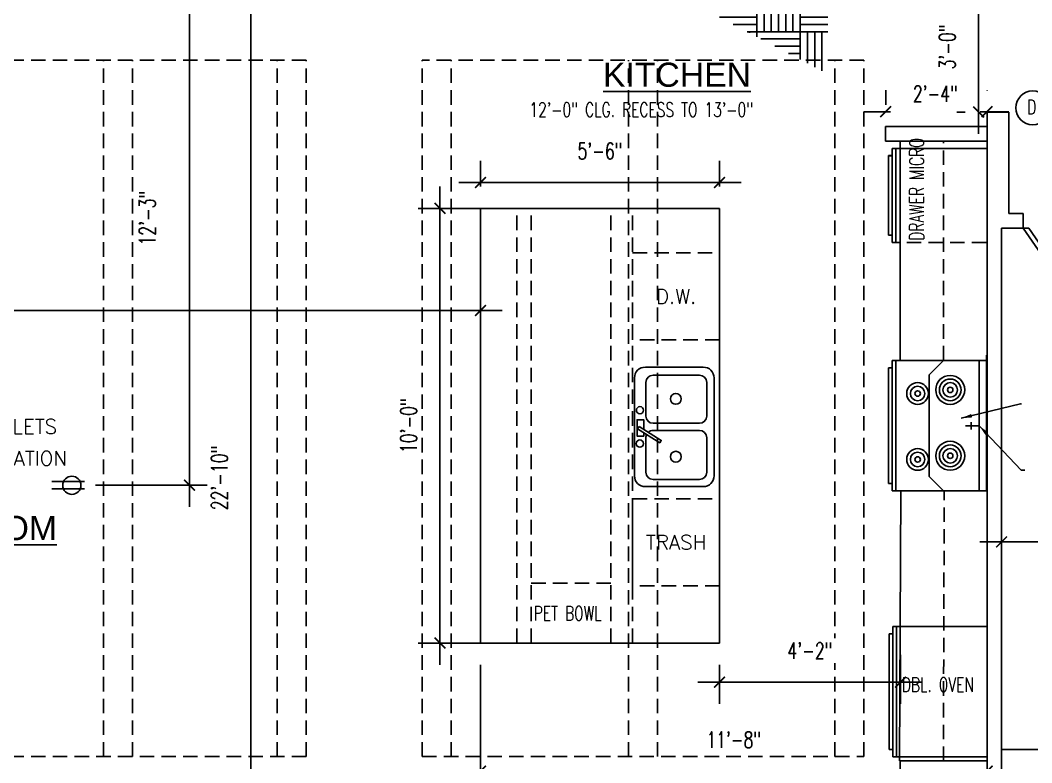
# Model space of a CAD drawing. Header units: inches. Extents: x -25328 to 8149, y -5530 to 4336.
# Drawn here: x -4223.4 to -3944, y 2186.2 to 2391.2 of the extents above; entities that cross this region are included whole.
import ezdxf
from ezdxf.enums import TextEntityAlignment as Align

# ---------------------------------------------------------------- set-up
doc = ezdxf.new("R2010")
doc.units = ezdxf.units.IN
doc.header["$LTSCALE"] = 16
doc.header["$MEASUREMENT"] = 0
doc.linetypes.add('HIDDEN', pattern=[0.375, 0.25, -0.125])
doc.linetypes.add('HIDDEN2', pattern=[0.1875, 0.125, -0.0625])
doc.layers.get('0').update_dxf_attribs({"linetype": 'CONTINUOUS'})
doc.layers.get('DEFPOINTS').update_dxf_attribs({"linetype": 'CONTINUOUS'})
for name, color, linetype in [('B1_1', 6, 'CONTINUOUS'), ('CEILING', 8, 'CONTINUOUS'), ('CELLS', 165, 'CONTINUOUS'), ('CONC', 3, 'CONTINUOUS'), ('COUNTER', 2, 'CONTINUOUS'), ('DIM', 5, 'CONTINUOUS'), ('DOORS', 1, 'CONTINUOUS'), ('ELECTRIC', 3, 'CONTINUOUS'), ('FIXTURES', 2, 'CONTINUOUS'), ('SHELVES', 2, 'CONTINUOUS'), ('TEXT', 11, 'CONTINUOUS'), ('TEXT ROOM', 3, 'CONTINUOUS'), ('WALLS EXT', 6, 'CONTINUOUS'), ('WALLS INT', 6, 'CONTINUOUS')]:
    doc.layers.add(name, color=color, linetype=linetype)
doc.styles.add('PAYTAS RM', font='romans.shx', dxfattribs={"width": 0.7, "height": 4.5})
doc.styles.add('PAYTS NOTES', font='romans.shx', dxfattribs={"width": 0.7, "height": 4.5})
doc.styles.get("Standard").update_dxf_attribs({"font": 'arial.ttf'})
doc.styles.add('TEST', font='swissk.ttf', dxfattribs={"height": 4})
doc.dimstyles.new('DIM- PAYTAS', dxfattribs={"dimscale": 48, "dimtxt": 0.1, "dimasz": 0.0625, "dimexe": 0.125, "dimexo": 0.125, "dimgap": 0.125, "dimtad": 1, "dimdec": 1, "dimzin": 3, "dimdsep": 46, "dimlunit": 4, "dimtxsty": 'PAYTAS RM', "dimblk": 'ARCHTICK', "dimcen": 0.09, "dimdle": 0.125, "dimclrd": 5, "dimclre": 5, "dimclrt": 11, "dimadec": 0, "dimazin": 0, "dimtfac": 1, "dimtdec": 1, "dimtofl": 0, "dimtmove": 2, "dimatfit": 3, "dimfxl": 0, "dimfrac": 2, "dimtolj": 1, "dimtzin": 3, "dimarcsym": 0})
doc.dimstyles.get("Standard").update_dxf_attribs({"dimtxt": 0.18, "dimasz": 0.18, "dimexe": 0.18, "dimexo": 0.0625, "dimgap": 0.09, "dimtad": 0, "dimtih": 1, "dimtoh": 1, "dimdec": 4, "dimzin": 0, "dimdsep": 46, "dimtxsty": 'Standard', "dimcen": 0.09, "dimadec": 0, "dimazin": 0, "dimtfac": 1, "dimtdec": 4, "dimtofl": 0, "dimtmove": 0, "dimatfit": 3, "dimfxl": 0, "dimtolj": 1, "dimtzin": 0, "dimarcsym": 0})

# ---------------------------------------------------------------- blocks, each defined once
blk = doc.blocks.new('226')
for p, q in [((0, -9.02), (0, 0)), ((2, -9.02), (2, 0))]:
    blk.add_line(p, q)
blk.add_circle((1, -5.52), 2.51)
blk = doc.blocks.new('pv_snk_double')
for p, q in [((13.5, 23), (-13.5, 23)), ((-16.5, 20), (-16.5, 4)), ((-2.98, 19.85), (-12.52, 19.85)), ((12.28, 19.85), (2.98, 19.85)), ((16.5, 4), (16.5, 20)), ((-14.52, 17.85), (-14.52, 5.05)), ((-0.98, 5.05), (-0.98, 17.85)), ((0.98, 17.85), (0.98, 5.05)), ((14.28, 5.05), (14.28, 17.85)), ((-12.52, 3.05), (-2.98, 3.05)), ((2.98, 3.05), (12.28, 3.05)), ((-13.5, 1), (13.5, 1))]:
    blk.add_line(p, q)
at = {"color": 8}
blk.add_lwpolyline([(0.06, 21.73), (-3.72, 15.62), (-4.36, 16.01), (-0.58, 22.13)], close=True, dxfattribs=at)
blk.add_lwpolyline([(-1.61, 20.46), (-2.53, 20.46), (-2.53, 22.26), (1.96, 22.26), (1.96, 20.46), (-0.73, 20.46)], dxfattribs=at)
for centre in [(-4.62, 21.51), (4.59, 21.48)]:
    blk.add_circle(centre, 0.999, dxfattribs=at)
for centre in [(-8.24, 11.58), (7.74, 11.58)]:
    blk.add_circle(centre, 1.5)
for centre, radius, start, end in [((-13.5, 20), 3, 90, 180), ((13.5, 20), 3, 0, 90), ((-12.52, 17.85), 2, 90, 180), ((-2.98, 17.85), 2, 64.2112, 90), ((2.98, 17.85), 2, 90, 180), ((12.28, 17.85), 2, 0, 90), ((-2.98, 17.85), 2, 0, 42.5631), ((-13.5, 4), 3, 180, 270), ((-12.52, 5.05), 2, 180, 270), ((-2.98, 5.05), 2, 270, 0), ((2.98, 5.05), 2, 180, 270), ((12.28, 5.05), 2, 270, 0), ((13.5, 4), 3, 270, 0)]:
    blk.add_arc(centre, radius, start, end)
blk = doc.blocks.new('_ArchTick')
at = {"color": 0, "linetype": 'ByBlock', "const_width": 0.15}
blk.add_lwpolyline([(-0.5, -0.5), (0.5, 0.5)], dxfattribs=at)
blk = doc.blocks.new('*D312')
at = {"layer": 'CONC', "color": 5, "lineweight": -2, "transparency": 16777216}
for p, q in [((-4176.65, 2256.79), (-4176.65, 2415.87)), ((-4208.42, 2409.87), (-4170.65, 2409.87)), ((-4202.63, 2262.79), (-4170.65, 2262.79))]:
    blk.add_line(p, q, dxfattribs=at)
at = {"layer": 'DEFPOINTS', "color": 0, "transparency": 16777216}
for p in [(-4214.42, 2409.87), (-4176.65, 2409.87), (-4208.63, 2262.79)]:
    blk.add_point(p, dxfattribs=at)
at = {"layer": 'CONC', "color": 5, "lineweight": -2, "transparency": 16777216, "xscale": 3, "yscale": 3, "zscale": 3}
for p, rotation in [((-4176.65, 2409.87), 90), ((-4176.65, 2262.79), 270)]:
    blk.add_blockref('_ArchTick', p, dxfattribs=dict(at, rotation=rotation))
at = {"layer": 'CONC', "color": 11, "transparency": 16777216, "insert": (-4188.3, 2336.55), "char_height": 4.5, "attachment_point": 5, "rotation": 90, "style": 'PAYTAS RM'}
blk.add_mtext('\\A1;12\'-3"', dxfattribs=at)
blk = doc.blocks.new('*D328')
at = {"layer": 'DEFPOINTS', "color": 0, "transparency": 16777216}
for p in [(-4096.27, 2346.39), (-4096.27, 2339.24), (-4030.27, 2339.24)]:
    blk.add_point(p, dxfattribs=at)
at = {"layer": 'WALLS INT', "color": 5, "lineweight": -2, "transparency": 16777216}
for p, q in [((-4096.27, 2345.24), (-4096.27, 2352.39)), ((-4030.27, 2345.24), (-4030.27, 2352.39)), ((-4024.27, 2346.39), (-4102.27, 2346.39))]:
    blk.add_line(p, q, dxfattribs=at)
at = {"layer": 'WALLS INT', "color": 5, "lineweight": -2, "transparency": 16777216, "xscale": 3, "yscale": 3, "zscale": 3, "rotation": 180}
blk.add_blockref('_ArchTick', (-4096.27, 2346.39), dxfattribs=at)
at = {"layer": 'WALLS INT', "color": 5, "lineweight": -2, "transparency": 16777216, "xscale": 3, "yscale": 3, "zscale": 3}
blk.add_blockref('_ArchTick', (-4030.27, 2346.39), dxfattribs=at)
at = {"layer": 'WALLS INT', "color": 11, "transparency": 16777216, "insert": (-4063.27, 2355.07), "char_height": 4.5, "attachment_point": 5, "style": 'PAYTAS RM', "bg_fill": 3, "box_fill_scale": 1.25, "bg_fill_color": 256, "bg_fill_true_color": 13158600, "bg_fill_transparency": 0}
blk.add_mtext('\\A1;5\'-6"', dxfattribs=at)
blk = doc.blocks.new('*D329')
at = {"layer": 'DEFPOINTS', "color": 0, "transparency": 16777216}
for p in [(-4088.39, 2339.24), (-4107.48, 2219.24), (-4088.39, 2219.24)]:
    blk.add_point(p, dxfattribs=at)
at = {"layer": 'WALLS INT', "color": 5, "lineweight": -2, "transparency": 16777216}
for p, q in [((-4107.48, 2345.24), (-4107.48, 2213.24)), ((-4094.39, 2339.24), (-4113.48, 2339.24)), ((-4094.39, 2219.24), (-4113.48, 2219.24))]:
    blk.add_line(p, q, dxfattribs=at)
at = {"layer": 'WALLS INT', "color": 5, "lineweight": -2, "transparency": 16777216, "xscale": 3, "yscale": 3, "zscale": 3}
for p, rotation in [((-4107.48, 2339.24), 90), ((-4107.48, 2219.24), 270)]:
    blk.add_blockref('_ArchTick', p, dxfattribs=dict(at, rotation=rotation))
at = {"layer": 'WALLS INT', "color": 11, "transparency": 16777216, "insert": (-4116.15, 2279.24), "char_height": 4.5, "attachment_point": 5, "rotation": 90, "style": 'PAYTAS RM', "bg_fill": 3, "box_fill_scale": 1.25, "bg_fill_color": 256, "bg_fill_true_color": 13158600, "bg_fill_transparency": 0}
blk.add_mtext('\\A1;10\'-0"', dxfattribs=at)
blk = doc.blocks.new('*D349')
at = {"layer": 'DEFPOINTS', "color": 0, "transparency": 16777216}
for p in [(-3980.3, 2221.96), (-4030.27, 2219.24), (-3980.3, 2208.43)]:
    blk.add_point(p, dxfattribs=at)
at = {"layer": 'WALLS INT', "color": 5, "lineweight": -2, "transparency": 16777216}
for p, q in [((-3980.3, 2215.96), (-3980.3, 2202.43)), ((-4030.27, 2213.24), (-4030.27, 2202.43)), ((-4036.27, 2208.43), (-3974.3, 2208.43))]:
    blk.add_line(p, q, dxfattribs=at)
at = {"layer": 'WALLS INT', "color": 5, "lineweight": -2, "transparency": 16777216, "xscale": 3, "yscale": 3, "zscale": 3, "rotation": 180}
blk.add_blockref('_ArchTick', (-4030.27, 2208.43), dxfattribs=at)
at = {"layer": 'WALLS INT', "color": 5, "lineweight": -2, "transparency": 16777216, "xscale": 3, "yscale": 3, "zscale": 3}
blk.add_blockref('_ArchTick', (-3980.3, 2208.43), dxfattribs=at)
at = {"layer": 'WALLS INT', "color": 11, "transparency": 16777216, "insert": (-4005.29, 2217.11), "char_height": 4.5, "attachment_point": 5, "style": 'PAYTAS RM', "bg_fill": 3, "box_fill_scale": 1.25, "bg_fill_color": 256, "bg_fill_true_color": 13158600, "bg_fill_transparency": 0}
blk.add_mtext('\\A1;4\'-2"', dxfattribs=at)
blk = doc.blocks.new('*D350')
at = {"layer": 'DEFPOINTS', "color": 0, "transparency": 16777216}
for p in [(-4381.89, 2343.13), (-4096.27, 2321.05), (-4096.27, 2311.06)]:
    blk.add_point(p, dxfattribs=at)
at = {"layer": 'WALLS INT', "color": 5, "lineweight": -2, "transparency": 16777216}
for p, q in [((-4381.89, 2337.13), (-4381.89, 2305.06)), ((-4096.27, 2315.05), (-4096.27, 2305.06)), ((-4387.89, 2311.06), (-4090.27, 2311.06))]:
    blk.add_line(p, q, dxfattribs=at)
at = {"layer": 'WALLS INT', "color": 5, "lineweight": -2, "transparency": 16777216, "xscale": 3, "yscale": 3, "zscale": 3, "rotation": 180}
blk.add_blockref('_ArchTick', (-4381.89, 2311.06), dxfattribs=at)
at = {"layer": 'WALLS INT', "color": 5, "lineweight": -2, "transparency": 16777216, "xscale": 3, "yscale": 3, "zscale": 3}
blk.add_blockref('_ArchTick', (-4096.27, 2311.06), dxfattribs=at)
at = {"layer": 'WALLS INT', "color": 11, "transparency": 16777216, "insert": (-4239.08, 2320.49), "char_height": 4.5, "attachment_point": 5, "style": 'PAYTAS RM', "bg_fill": 3, "box_fill_scale": 1.25, "bg_fill_color": 256, "bg_fill_true_color": 13158600, "bg_fill_transparency": 0}
blk.add_mtext('\\A1;23\'-9 1/2"', dxfattribs=at)
blk = doc.blocks.new('*D352')
at = {"layer": 'DEFPOINTS', "color": 0, "transparency": 16777216}
for p in [(-3956.39, 2222.09), (-4096.27, 2219.24), (-3956.39, 2183.84)]:
    blk.add_point(p, dxfattribs=at)
at = {"layer": 'WALLS INT', "color": 5, "lineweight": -2, "transparency": 16777216}
for p, q in [((-3956.39, 2216.09), (-3956.39, 2177.84)), ((-4096.27, 2213.24), (-4096.27, 2177.84)), ((-4102.27, 2183.84), (-3950.39, 2183.84))]:
    blk.add_line(p, q, dxfattribs=at)
at = {"layer": 'WALLS INT', "color": 5, "lineweight": -2, "transparency": 16777216, "xscale": 3, "yscale": 3, "zscale": 3, "rotation": 180}
blk.add_blockref('_ArchTick', (-4096.27, 2183.84), dxfattribs=at)
at = {"layer": 'WALLS INT', "color": 5, "lineweight": -2, "transparency": 16777216, "xscale": 3, "yscale": 3, "zscale": 3}
blk.add_blockref('_ArchTick', (-3956.39, 2183.84), dxfattribs=at)
at = {"layer": 'WALLS INT', "color": 11, "transparency": 16777216, "insert": (-4026.33, 2192.51), "char_height": 4.5, "attachment_point": 5, "style": 'PAYTAS RM', "bg_fill": 3, "box_fill_scale": 1.25, "bg_fill_color": 256, "bg_fill_true_color": 13158600, "bg_fill_transparency": 0}
blk.add_mtext('\\A1;11\'-8"', dxfattribs=at)
blk = doc.blocks.new('*D353')
at = {"layer": 'DEFPOINTS', "color": 0, "transparency": 16777216}
for p in [(-4159.69, 2401.81), (-4141.39, 2401.81), (-4108.32, 2127.81)]:
    blk.add_point(p, dxfattribs=at)
at = {"layer": 'WALLS INT', "color": 5, "lineweight": -2, "transparency": 16777216}
for p, q in [((-4159.69, 2121.81), (-4159.69, 2407.81)), ((-4147.39, 2401.81), (-4165.69, 2401.81)), ((-4114.32, 2127.81), (-4165.69, 2127.81))]:
    blk.add_line(p, q, dxfattribs=at)
at = {"layer": 'WALLS INT', "color": 5, "lineweight": -2, "transparency": 16777216, "xscale": 3, "yscale": 3, "zscale": 3}
for p, rotation in [((-4159.69, 2401.81), 90), ((-4159.69, 2127.81), 270)]:
    blk.add_blockref('_ArchTick', p, dxfattribs=dict(at, rotation=rotation))
at = {"layer": 'WALLS INT', "color": 11, "transparency": 16777216, "insert": (-4168.37, 2264.81), "char_height": 4.5, "attachment_point": 5, "rotation": 90, "style": 'PAYTAS RM', "bg_fill": 3, "box_fill_scale": 1.25, "bg_fill_color": 256, "bg_fill_true_color": 13158600, "bg_fill_transparency": 0}
blk.add_mtext('\\A1;22\'-10"', dxfattribs=at)
blk = doc.blocks.new('A$C1FC876C1')
at = {"layer": 'DOORS'}
for p, q in [((0, 18.07), (26.42, 0)), ((26.42, 1.5), (0.72, 19.08)), ((26.42, 0), (26.42, 1.5))]:
    blk.add_line(p, q, dxfattribs=at)
at = {"layer": 'DOORS', "color": 8, "linetype": 'HIDDEN'}
blk.add_arc((26.45, -0.07), 32.07, 90.0483, 145.5621, dxfattribs=at)
blk = doc.blocks.new('*D1043')
at = {"layer": 'DEFPOINTS', "color": 0, "transparency": 16777216}
for p in [(-3803.89, 2251.25), (-3952.39, 2247.14), (-3952.39, 2245.25)]:
    blk.add_point(p, dxfattribs=at)
at = {"layer": 'WALLS EXT', "color": 5, "lineweight": -2, "transparency": 16777216}
for p, q in [((-3952.39, 2251.25), (-3952.39, 2253.14)), ((-3797.89, 2247.14), (-3958.39, 2247.14)), ((-3803.89, 2245.25), (-3803.89, 2241.14))]:
    blk.add_line(p, q, dxfattribs=at)
at = {"layer": 'WALLS EXT', "color": 5, "lineweight": -2, "transparency": 16777216, "xscale": 3, "yscale": 3, "zscale": 3, "rotation": 180}
blk.add_blockref('_ArchTick', (-3952.39, 2247.14), dxfattribs=at)
at = {"layer": 'WALLS EXT', "color": 5, "lineweight": -2, "transparency": 16777216, "xscale": 3, "yscale": 3, "zscale": 3}
blk.add_blockref('_ArchTick', (-3803.89, 2247.14), dxfattribs=at)
at = {"layer": 'WALLS EXT', "color": 11, "transparency": 16777216, "insert": (-3878.14, 2256.56), "char_height": 4.5, "attachment_point": 5, "style": 'PAYTAS RM'}
blk.add_mtext('\\A1;12\'-4 1/2"', dxfattribs=at)
blk = doc.blocks.new('*D1104')
at = {"layer": 'DEFPOINTS', "color": 0, "transparency": 16777216}
for p in [(-3958.71, 2401.8), (-3956.54, 2401.8), (-3956.39, 2365.81)]:
    blk.add_point(p, dxfattribs=at)
at = {"layer": 'DIM', "color": 5, "lineweight": -2, "transparency": 16777216}
for p, q in [((-3958.71, 2359.81), (-3958.71, 2407.8)), ((-3962.54, 2401.8), (-3964.71, 2401.8)), ((-3962.39, 2365.81), (-3964.71, 2365.81))]:
    blk.add_line(p, q, dxfattribs=at)
at = {"layer": 'DIM', "color": 5, "lineweight": -2, "transparency": 16777216, "xscale": 3, "yscale": 3, "zscale": 3}
for p, rotation in [((-3958.71, 2401.8), 90), ((-3958.71, 2365.81), 270)]:
    blk.add_blockref('_ArchTick', p, dxfattribs=dict(at, rotation=rotation))
at = {"layer": 'DIM', "color": 11, "transparency": 16777216, "insert": (-3967.39, 2383.8), "char_height": 4.5, "attachment_point": 5, "rotation": 90, "style": 'PAYTAS RM', "bg_fill": 3, "box_fill_scale": 1.25, "bg_fill_color": 256, "bg_fill_true_color": 13158600, "bg_fill_transparency": 0}
blk.add_mtext('\\A1;3\'-0"', dxfattribs=at)
blk = doc.blocks.new('*D1141')
at = {"layer": 'DEFPOINTS', "color": 0, "transparency": 16777216}
for p in [(-3956.39, 2365.91), (-3956.39, 2365.81), (-3984.39, 2361.81)]:
    blk.add_point(p, dxfattribs=at)
at = {"layer": 'DIM', "color": 5, "lineweight": -2, "transparency": 16777216}
for p, q in [((-3984.39, 2367.81), (-3984.39, 2371.91)), ((-3956.39, 2371.81), (-3956.39, 2371.91)), ((-3990.39, 2365.91), (-3983.03, 2365.91)), ((-3950.39, 2365.91), (-3958.28, 2365.91))]:
    blk.add_line(p, q, dxfattribs=at)
at = {"layer": 'DIM', "color": 5, "lineweight": -2, "transparency": 16777216, "xscale": 3, "yscale": 3, "zscale": 3, "rotation": 180}
blk.add_blockref('_ArchTick', (-3984.39, 2365.91), dxfattribs=at)
at = {"layer": 'DIM', "color": 5, "lineweight": -2, "transparency": 16777216, "xscale": 3, "yscale": 3, "zscale": 3}
blk.add_blockref('_ArchTick', (-3956.39, 2365.91), dxfattribs=at)
at = {"layer": 'DIM', "color": 11, "transparency": 16777216, "insert": (-3970.66, 2370.86), "char_height": 4.5, "attachment_point": 5, "style": 'PAYTAS RM', "bg_fill": 3, "box_fill_scale": 1.25, "bg_fill_color": 256, "bg_fill_true_color": 13158600, "bg_fill_transparency": 0}
blk.add_mtext('\\A1;2\'-4"', dxfattribs=at)

msp = doc.modelspace()

# ---------------------------------------------------------------- hatches: boundary and pattern name
at = {"layer": 'DIM'}
h = msp.add_hatch(dxfattribs=at)
h.set_pattern_fill('AR-PARQ1', color=256)
edge = h.paths.add_edge_path()
edge.add_line((-4064.17266143, 2409.74249275), (-4064.17266143, 2401.80728168))
edge.add_line((-4064.17266143, 2401.80728168), (-4000.39364874, 2401.80728168))
edge.add_line((-4000.39364874, 2401.80728168), (-4000.39364874, 2376.36524773))

# ---------------------------------------------------------------- linework, layer by layer
at = {"linetype": 'HIDDEN2'}
for p, q in [((-4030.27086392, 2326.91836298), (-4030.27086392, 2302.91836298)), ((-4030.27086392, 2259.03393519), (-4030.27086392, 2235.03393519))]:
    msp.add_line(p, q, dxfattribs=at)
at = {"layer": 'B1_1'}
msp.add_line((-3956.39364874, 2075.80728168), (-3956.39364874, 2187.80728168), dxfattribs=at)
at = {"layer": 'CEILING', "linetype": 'HIDDEN'}
for p, q in [((-4352.39364874, 2380.1785456), (-4144.39364874, 2380.1785456)), ((-4152.39364874, 2187.86471142), (-4152.39364874, 2380.1785456)), ((-4144.39364874, 2187.86471142), (-4144.39364874, 2380.1785456)), ((-4112.39364874, 2187.86471142), (-4112.39364874, 2380.1785456)), ((-3990.39364874, 2380.1785456), (-4112.39364874, 2380.1785456)), ((-4104.39364874, 2187.86471142), (-4104.39364874, 2380.1785456)), ((-3998.39364874, 2187.86471142), (-3998.39364874, 2380.1785456)), ((-3990.39364874, 2187.86471142), (-3990.39364874, 2380.1785456)), ((-4086.27086392, 2219.23919067), (-4086.27086392, 2339.23919067)), ((-4082.27086392, 2219.23919067), (-4082.27086392, 2339.23919067)), ((-4060.27086392, 2219.23919067), (-4060.27086392, 2339.23919067)), ((-4054.27086392, 2219.23919067), (-4054.27086392, 2339.23919067)), ((-4082.27086392, 2235.73919067), (-4060.27086392, 2235.73919067)), ((-4352.39364874, 2187.86471142), (-4144.39364874, 2187.86471142)), ((-4112.39364874, 2187.86471142), (-3990.39364874, 2187.86471142))]:
    msp.add_line(p, q, dxfattribs=at)
at = {"layer": 'COUNTER'}
for p, q in [((-3980.39364874, 2297.23919067), (-3980.39364874, 2357.80728168)), ((-3980.60314263, 2186.68541399), (-3980.19574825, 2261.23919067))]:
    msp.add_line(p, q, dxfattribs=at)
at = {"layer": 'COUNTER', "linetype": 'HIDDEN'}
for p, q in [((-3968.39364874, 2297.23919067), (-3968.39364874, 2357.80728168)), ((-3956.57740162, 2355.80728168), (-3982.57740162, 2355.80728168)), ((-3956.57740162, 2329.80728168), (-3982.57740162, 2329.80728168)), ((-3968.45773428, 2186.68541399), (-3968.20793709, 2261.23919067))]:
    msp.add_line(p, q, dxfattribs=at)
at = {"layer": 'COUNTER', "linetype": 'Continuous'}
for p, q in [((-4030.27086392, 2339.23919067), (-4096.27086392, 2339.23919067)), ((-4096.27086392, 2219.23919067), (-4096.27086392, 2339.23919067)), ((-4030.27086392, 2219.23919067), (-4030.27086392, 2339.23919067)), ((-4096.27086392, 2219.23919067), (-4030.27086392, 2219.23919067))]:
    msp.add_line(p, q, dxfattribs=at)
at = {"layer": 'DIM'}
for p, q in [((-3980.39364874, 2355.80728168), (-3956.39364874, 2355.80728168)), ((-3960.80868914, 2280.23090764), (-3960.80868914, 2278.19975492)), ((-3958.56462745, 2279.23919067), (-3962.32200051, 2279.23919067)), ((-3980.20989587, 2223.80728168), (-3956.20989587, 2223.80728168))]:
    msp.add_line(p, q, dxfattribs=at)
msp.add_circle((-3943.77530603, 2366.97419743), 4.67149628, dxfattribs=at)
at = {"layer": 'FIXTURES', "color": 51}
for p, q in [((-3982.57740162, 2329.80728168), (-3982.57740162, 2355.80728168)), ((-3981.57740162, 2329.80728168), (-3981.57740162, 2355.80728168)), ((-3982.57740162, 2353.80728168), (-3983.57740162, 2353.80728168)), ((-3983.57740162, 2353.80728168), (-3983.57740162, 2331.80728168)), ((-3983.57740162, 2331.80728168), (-3982.57740162, 2331.80728168)), ((-3982.56462745, 2261.23919067), (-3982.56462745, 2297.23919067)), ((-3956.56462745, 2297.23919067), (-3982.56462745, 2297.23919067)), ((-3981.56462745, 2261.23919067), (-3981.56462745, 2297.23919067)), ((-3958.56462745, 2297.23919067), (-3958.56462745, 2261.23919067)), ((-3982.56462745, 2295.23919067), (-3983.56462745, 2295.23919067)), ((-3983.56462745, 2295.23919067), (-3983.56462745, 2263.23919067)), ((-3983.56462745, 2263.23919067), (-3982.56462745, 2263.23919067)), ((-3956.56462745, 2261.23919067), (-3982.56462745, 2261.23919067)), ((-3956.39364874, 2223.80728168), (-3982.39364874, 2223.80728168))]:
    msp.add_line(p, q, dxfattribs=at)
for centre, radius in [((-3975.56462745, 2288.11891318), 3), ((-3966.56462745, 2289.11891318), 4), ((-3966.56462745, 2289.11891318), 3), ((-3966.56462745, 2289.11891318), 2), ((-3975.56462745, 2288.11891318), 2), ((-3975.56462745, 2288.11891318), 0.75), ((-3966.56462745, 2289.11891318), 0.75), ((-3966.56462745, 2270.92395575), 4), ((-3966.56462745, 2270.92395575), 3), ((-3975.56462745, 2269.92395575), 3), ((-3975.56462745, 2269.92395575), 2), ((-3966.56462745, 2270.92395575), 2), ((-3966.56462745, 2270.92395575), 0.75), ((-3975.56462745, 2269.92395575), 0.75)]:
    msp.add_circle(centre, radius, dxfattribs=at)
at = {"layer": 'SHELVES', "linetype": 'HIDDEN'}
for p, q in [((-4054.27086392, 2302.91836298), (-4054.27086392, 2326.91836298)), ((-4054.27086392, 2326.91836298), (-4030.27086392, 2326.91836298)), ((-4030.27086392, 2302.91836298), (-4054.27086392, 2302.91836298)), ((-4054.27086392, 2235.03393519), (-4054.27086392, 2259.03393519)), ((-4054.27086392, 2259.03393519), (-4030.27086392, 2259.03393519)), ((-4030.27086392, 2235.03393519), (-4054.27086392, 2235.03393519))]:
    msp.add_line(p, q, dxfattribs=at)
at = {"layer": 'WALLS EXT'}
for p, q in [((-3946.39364874, 2337.80728168), (-3950.39364874, 2337.80728168)), ((-3946.39364874, 2333.80728168), (-3946.39364874, 2337.80728168)), ((-3946.39364874, 2333.80728168), (-3952.39364874, 2333.80728168))]:
    msp.add_line(p, q, dxfattribs=at)
at = {"layer": 'WALLS INT'}
for p, q in [((-3956.39364874, 2365.80728168), (-3950.39364874, 2365.80728168)), ((-3956.39364874, 2187.80728168), (-3956.39364874, 2365.80728168)), ((-3950.39364874, 2337.80728168), (-3950.39364874, 2365.80728168)), ((-3956.39364874, 2361.80728168), (-3984.39364874, 2361.80728168)), ((-3984.39364874, 2361.80728168), (-3984.39364874, 2357.80728168)), ((-3984.39364874, 2357.80728168), (-3956.39364874, 2357.80728168)), ((-3952.39364874, 2157.80728168), (-3952.39364874, 2333.80728168))]:
    msp.add_line(p, q, dxfattribs=at)
at = {"layer": 'WALLS INT', "color": 165}
for p, q in [((-3982.57740162, 2353.77900124), (-3983.57740162, 2353.77900124)), ((-3972.39364874, 2293.23919067), (-3968.39364874, 2297.23919067)), ((-3956.56462745, 2298.68195753), (-3956.56462745, 2261.23919067)), ((-3982.56462745, 2295.21091023), (-3983.56462745, 2295.21091023)), ((-3972.39364874, 2293.23919067), (-3972.39364874, 2265.23919067)), ((-3972.39364874, 2265.23919067), (-3968.39364874, 2261.23919067))]:
    msp.add_line(p, q, dxfattribs=at)

# ---------------------------------------------------------------- block references
at = {"layer": 'CELLS', "color": 2, "xscale": -1, "rotation": 270}
msp.add_blockref('A$C1FC876C1', (-3946.39364717, 2307.38883492), dxfattribs=at)
at = {"layer": 'ELECTRIC', "xscale": -1, "rotation": 90}
msp.add_blockref('226', (-4214.653151, 2263.79237055), dxfattribs=at)
at = {"layer": 'FIXTURES', "rotation": 90.00000000000001}
msp.add_blockref('pv_snk_double', (-4030.76099951, 2278.90951006), dxfattribs=at)

# ---------------------------------------------------------------- texts
at = {"layer": 'TEXT', "style": 'PAYTS NOTES', "width": 0.7}
msp.add_text('D', height=4, dxfattribs=at).set_placement((-3945.32456963, 2365.20409278))
at = {"layer": 'TEXT', "color": 165, "style": 'PAYTS NOTES'}
for s, p in [('FLOOR OUTLETS', (-4255.73420894, 2277.01637878)), ('VERIFY LOCATION', (-4255.73420894, 2268.24784976))]:
    msp.add_text(s, height=4, rotation=360, dxfattribs=at).set_placement(p)
at = {"layer": 'TEXT', "char_height": 4, "width": 83.9529322576, "attachment_point": 1, "style": 'PAYTS NOTES'}
for s, insert in [('\\pt4.004,8.009,12;12\'-0" CLG. RECESS TO 13\'-0"', (-4082.78090837, 2368.46561058)), ('\\pt4.004,8.009,12;PET BOWL', (-4081.60160334, 2229.44937619))]:
    msp.add_mtext(s, dxfattribs=dict(at, insert=insert))
at = {"layer": 'TEXT', "insert": (-3973.82247557, 2330.31718702), "char_height": 4, "width": 83.9529322576, "attachment_point": 7, "rotation": 90, "style": 'PAYTS NOTES'}
msp.add_mtext('\\pt4.004,8.009,12;DRAWER MICRO', dxfattribs=at)
at = {"layer": 'TEXT', "style": 'PAYTS NOTES'}
for tag, p in [('D.W.', (-4042.27086392, 2314.91836298)), ('TRASH', (-4042.27086392, 2247.03393519))]:
    msp.add_attdef(tag, text='D.W.', height=4, dxfattribs=at).set_placement(p, align=Align.MIDDLE_CENTER)
at = {"layer": 'TEXT ROOM', "char_height": 5, "attachment_point": 8, "style": 'TEST'}
for s, insert, width in [('{\\fSansSerif|b0|i0|c2|p2;\\H1.333x;\\LKITCHEN}', (-4042.02082043, 2372.70782836), 79.7245353783), ('{\\fSansSerif|b0|i0|c2|p2;\\H1.333x;\\LGREAT ROOM}', (-4245.05329215, 2247.55620877), 85.7245353783)]:
    msp.add_mtext(s, dxfattribs=dict(at, insert=insert, width=width))

# ---------------------------------------------------------------- dimensions: what is measured, and where the dimension line sits
at = {"layer": 'CONC'}
dim = msp.add_linear_dim(base=(-4176.64609858, 2409.86502212), p1=(-4208.63177191, 2262.79237055), p2=(-4214.42176328, 2409.86502212), angle=90, dimstyle='DIM- PAYTAS', dxfattribs=at)
dim.commit()
dim.dimension.update_dxf_attribs({"geometry": '*D312', "text_midpoint": (-4188.29849474, 2336.54942202), "dimtype": 160})
at = {"layer": 'WALLS EXT'}
dim = msp.add_linear_dim(base=(-3952.39364874, 2247.13502038), p1=(-3803.89364874, 2251.2537439), p2=(-3952.39364874, 2245.2537439), dimstyle='Standard', override={"dimscale": 48, "dimtxt": 0.1, "dimasz": 0.0625, "dimexe": 0.125, "dimexo": 0.125, "dimgap": 0.125, "dimtad": 1, "dimtih": 0, "dimtoh": 0, "dimdec": 1, "dimzin": 3, "dimlunit": 4, "dimtxsty": 'PAYTAS RM', "dimblk": 'ArchTick', "dimdle": 0.125, "dimclrd": 5, "dimclre": 5, "dimclrt": 11, "dimtdec": 1, "dimtmove": 2, "dimfrac": 2, "dimtzin": 3}, dxfattribs=at)
dim.commit()
dim.dimension.update_dxf_attribs({"geometry": '*D1043', "text_midpoint": (-3878.14364874, 2256.56359181)})

# ---------------------------------------------------------------- leaders
at = {"layer": 'DIM'}
for points in [[(-3963.54800193, 2281.2957129), (-3947.11586965, 2285.23567316), (-3946.85828142, 2285.14985028)], [(-3958.56462745, 2279.23919067), (-3947, 2267), (-3946, 2267)]]:
    msp.add_leader(points, dimstyle='DIM- PAYTAS', override={"dimgap": 0.125, "dimtad": 0, "dimtfill": 1, "dimarcsym": 2}, dxfattribs=at)

# ---------------------------------------------------------------- next in the draw order: dimensions: what is measured, and where the dimension line sits
dim = msp.add_linear_dim(base=(-3958.70877265, 2401.79503534), p1=(-3956.39364874, 2365.80728168), p2=(-3956.53721517, 2401.79503534), angle=90, dimstyle='DIM- PAYTAS', override={"dimtfill": 1, "dimarcsym": 2}, dxfattribs=at)
dim.commit()
dim.dimension.update_dxf_attribs({"geometry": '*D1104', "text_midpoint": (-3967.38734408, 2383.80115851)})
at = {"layer": 'WALLS INT'}
dim = msp.add_linear_dim(base=(-4096.27086392, 2346.39117962), p1=(-4030.27086392, 2339.23919067), p2=(-4096.27086392, 2339.23919067), angle=180, dimstyle='DIM- PAYTAS', override={"dimtfill": 1, "dimarcsym": 2}, dxfattribs=at)
dim.commit()
dim.dimension.update_dxf_attribs({"geometry": '*D328', "text_midpoint": (-4063.27086392, 2355.06975105)})
dim = msp.add_linear_dim(base=(-3980.30108558, 2208.43496291), p1=(-4030.27086392, 2219.23919067), p2=(-3980.30108558, 2221.96230233), dimstyle='DIM- PAYTAS', override={"dimtfill": 1, "dimarcsym": 2}, dxfattribs=at)
dim.commit()
dim.dimension.update_dxf_attribs({"geometry": '*D349', "text_midpoint": (-4005.28597475, 2217.11353434)})

# ---------------------------------------------------------------- next in the draw order: dimensions: what is measured, and where the dimension line sits
at = {"layer": 'DIM'}
dim = msp.add_linear_dim(base=(-3956.39364874, 2365.907071), p1=(-3984.39364874, 2361.80728168), p2=(-3956.39364874, 2365.80728168), dimstyle='DIM- PAYTAS', override={"dimtfill": 1, "dimarcsym": 2}, dxfattribs=at)
dim.commit()
dim.dimension.update_dxf_attribs({"geometry": '*D1141', "text_midpoint": (-3970.65757761, 2370.85685979), "dimtype": 160})
at = {"layer": 'WALLS INT'}
dim = msp.add_linear_dim(base=(-4107.47525377, 2219.23919067), p1=(-4088.39364874, 2339.23919067), p2=(-4088.39364874, 2219.23919067), angle=90, dimstyle='DIM- PAYTAS', override={"dimtfill": 1, "dimarcsym": 2}, dxfattribs=at)
dim.commit()
dim.dimension.update_dxf_attribs({"geometry": '*D329', "text_midpoint": (-4116.15382519, 2279.23919067)})

# ---------------------------------------------------------------- next in the draw order: dimensions: what is measured, and where the dimension line sits
for base, p1, p2, picture, middle in [((-4096.27086392, 2311.06208271), (-4381.89364874, 2343.13073656), (-4096.27086392, 2321.04893803), '*D350', (-4239.08225633, 2320.49065413)), ((-3956.39364874, 2183.83642759), (-4096.27086392, 2219.23919067), (-3956.39364874, 2222.09483694), '*D352', (-4026.33225633, 2192.51499901))]:
    dim = msp.add_linear_dim(base=base, p1=p1, p2=p2, dimstyle='DIM- PAYTAS', override={"dimtfill": 1, "dimarcsym": 2}, dxfattribs=at)
    dim.commit()
    dim.dimension.update_dxf_attribs({"geometry": picture, "text_midpoint": middle})

# ---------------------------------------------------------------- next in the draw order: linework, layer by layer
at = {"layer": 'CEILING', "linetype": 'HIDDEN'}
for p, q in [((-4200.39364874, 2187.86471142), (-4200.39364874, 2380.1785456)), ((-4192.39364874, 2187.86471142), (-4192.39364874, 2380.1785456)), ((-4055.39364874, 2187.86471142), (-4055.39364874, 2380.1785456)), ((-4047.39364874, 2187.86471142), (-4047.39364874, 2380.1785456))]:
    msp.add_line(p, q, dxfattribs=at)
at = {"layer": 'FIXTURES', "color": 51}
for p, q in [((-3982.39364874, 2187.80728168), (-3982.39364874, 2223.80728168)), ((-3981.39364874, 2187.80728168), (-3981.39364874, 2223.80728168)), ((-3982.39364874, 2221.80728168), (-3983.39364874, 2221.80728168)), ((-3983.39364874, 2221.80728168), (-3983.39364874, 2189.80728168)), ((-3983.39364874, 2189.80728168), (-3982.39364874, 2189.80728168)), ((-3956.39364874, 2187.80728168), (-3982.39364874, 2187.80728168))]:
    msp.add_line(p, q, dxfattribs=at)
at = {"layer": 'WALLS EXT'}
for p, q in [((-3803.89364874, 2189.80728168), (-3952.39364874, 2189.80728168)), ((-3956.39364874, 2186.68541399), (-3980.60314263, 2186.68541399)), ((-3956.39364874, 2186.68541399), (-3980.39364874, 2186.68541399)), ((-3980.39364874, 2186.68541399), (-3980.39364874, 2182.68541399))]:
    msp.add_line(p, q, dxfattribs=at)
at = {"layer": 'WALLS INT', "color": 165}
msp.add_line((-3982.39364874, 2221.77900124), (-3983.39364874, 2221.77900124), dxfattribs=at)

# ---------------------------------------------------------------- next in the draw order: texts
at = {"layer": 'TEXT', "insert": (-3979.94236587, 2205.73473741), "char_height": 4, "width": 83.9529322576, "attachment_point": 7, "style": 'PAYTS NOTES'}
msp.add_mtext('\\pt4.004,8.009,12;DBL. OVEN', dxfattribs=at)

# ---------------------------------------------------------------- next in the draw order: dimensions: what is measured, and where the dimension line sits
at = {"layer": 'WALLS INT'}
dim = msp.add_linear_dim(base=(-4159.68849254, 2401.80728168), p1=(-4108.31543571, 2127.80728168), p2=(-4141.39364874, 2401.80728168), angle=90, dimstyle='DIM- PAYTAS', override={"dimtfill": 1, "dimarcsym": 2}, dxfattribs=at)
dim.commit()
dim.dimension.update_dxf_attribs({"geometry": '*D353', "text_midpoint": (-4168.36706397, 2264.80728168)})

doc.saveas('drawing.dxf')
